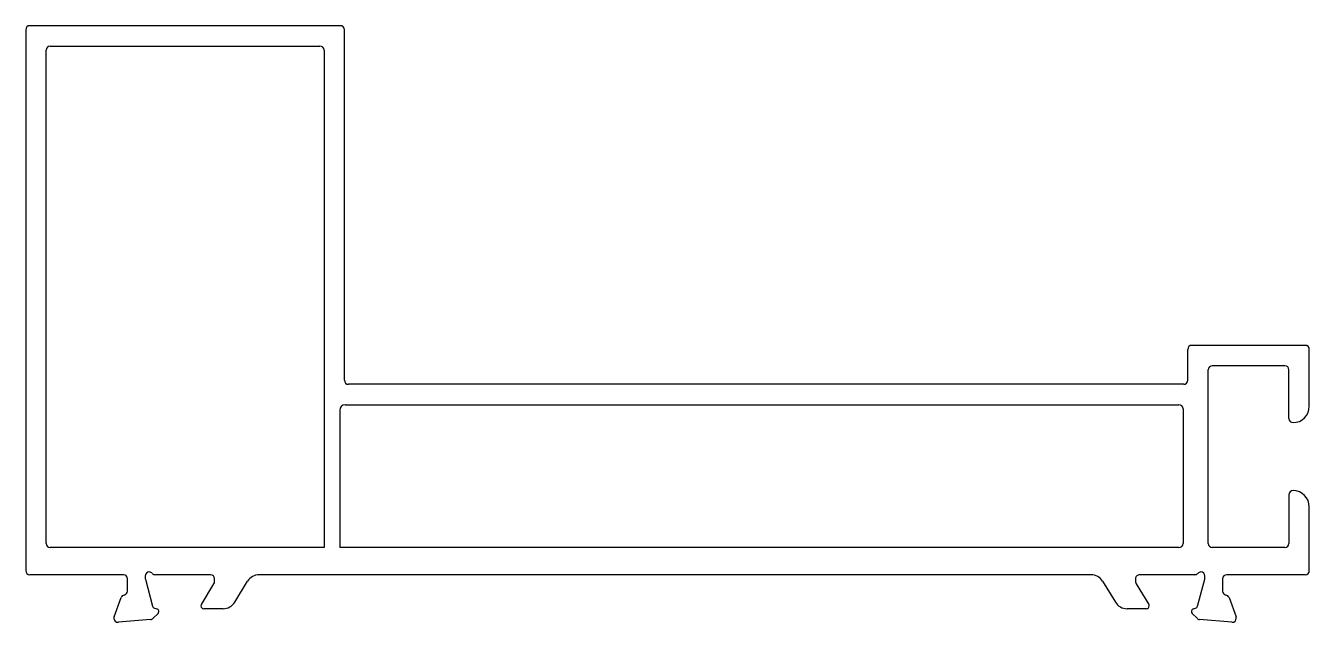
# Model space of a CAD drawing. Extents: x 745 to 839.4, y 561.8 to 605.7.
import ezdxf

# ---------------------------------------------------------------- set-up
doc = ezdxf.new("R2010")
doc.units = 0
doc.layers.get('0').update_dxf_attribs({"linetype": 'CONTINUOUS'})

msp = doc.modelspace()

# ---------------------------------------------------------------- linework, layer by layer
for p, q in [((745.01, 605.397), (745.01, 565.641)), ((768.14, 605.697), (745.31, 605.697)), ((768.44, 579.636), (768.44, 605.397)), ((746.514, 567.639), (746.514, 603.896)), ((746.814, 604.196), (766.638, 604.196)), ((766.938, 603.896), (766.938, 567.339)), ((839.064, 582.201), (830.73, 582.201)), ((830.43, 579.636), (830.43, 581.901)), ((839.364, 577.721), (839.364, 581.901)), ((831.932, 567.641), (831.932, 580.401)), ((837.564, 580.701), (832.232, 580.701)), ((837.864, 576.821), (837.864, 580.401)), ((830.13, 579.336), (768.74, 579.336)), ((768.49, 577.834), (829.78, 577.834)), ((830.08, 577.534), (830.08, 567.639)), ((768.09, 577.434), (768.09, 567.339)), ((838.164, 576.521), (838.164, 576.521)), ((837.864, 571.221), (837.864, 567.641)), ((838.164, 571.521), (838.164, 571.521)), ((839.364, 565.643), (839.364, 570.321)), ((766.938, 567.339), (746.814, 567.339)), ((829.78, 567.339), (768.09, 567.339)), ((837.564, 567.341), (832.232, 567.341)), ((752.195, 565.341), (745.31, 565.341)), ((753.795, 565.243), (753.795, 565.082)), ((758.595, 565.343), (754.543, 565.343)), ((823.318, 565.343), (762.169, 565.343)), ((830.945, 565.343), (826.892, 565.343)), ((831.692, 565.082), (831.692, 565.243)), ((839.064, 565.343), (833.292, 565.343)), ((752.495, 564.143), (752.495, 565.041)), ((753.806, 565.005), (754.337, 563.023)), ((757.925, 563.147), (758.852, 564.666)), ((758.895, 564.822), (758.895, 565.043)), ((760.374, 563.322), (761.316, 564.864)), ((824.172, 564.864), (825.113, 563.322)), ((826.592, 565.043), (826.592, 564.822)), ((826.636, 564.666), (827.563, 563.147)), ((831.151, 563.023), (831.682, 565.005)), ((832.992, 565.043), (832.992, 564.143)), ((751.513, 562.244), (752.027, 563.656)), ((833.46, 563.656), (833.974, 562.244)), ((754.737, 562.501), (754.373, 562.138)), ((754.478, 562.881), (754.647, 562.836)), ((759.521, 562.843), (758.095, 562.843)), ((827.392, 562.843), (825.966, 562.843)), ((831.114, 562.138), (830.75, 562.501)), ((830.84, 562.836), (831.009, 562.881)), ((754.187, 562.051), (751.822, 561.844)), ((833.666, 561.844), (831.3, 562.051))]:
    msp.add_line(p, q)
for centre, radius, start, end in [((745.31, 605.397), 0.3, 90, 180), ((768.14, 605.397), 0.3, 0, 90), ((746.814, 603.896), 0.3, 90, 180), ((766.638, 603.896), 0.3, 0, 90), ((830.73, 581.901), 0.3, 90, 180), ((839.064, 581.901), 0.3, 0, 90), ((832.232, 580.401), 0.3, 90, 180), ((837.564, 580.401), 0.3, 0, 90), ((768.74, 579.636), 0.3, 180, 270), ((830.13, 579.636), 0.3, 270, 0), ((768.49, 577.434), 0.4, 90, 180), ((829.78, 577.534), 0.3, 0, 90), ((838.164, 577.721), 1.2, 270, 0), ((838.164, 576.821), 0.3, 180, 270), ((838.164, 571.221), 0.3, 90, 180), ((838.164, 570.321), 1.2, 0, 90), ((746.814, 567.639), 0.3, 180, 270), ((829.78, 567.639), 0.3, 270, 0), ((832.232, 567.641), 0.3, 180, 270), ((837.564, 567.641), 0.3, 270, 0), ((745.31, 565.641), 0.3, 180, 270), ((752.195, 565.041), 0.3, 0, 90), ((754.095, 565.243), 0.3, 90, 180), ((754.095, 565.243), 0.3, 41.81031, 90), ((754.543, 565.643), 0.3, 221.81031, 270), ((758.595, 565.043), 0.3, 360, 90), ((762.169, 564.343), 1, 90, 148.60449), ((823.318, 564.343), 1, 31.39551, 90), ((826.891, 565.043), 0.299, 89.9014, 180.0986), ((830.945, 565.643), 0.3, 270, 318.18969), ((831.392, 565.243), 0.3, 90, 138.18969), ((831.392, 565.243), 0.3, 360, 90), ((833.292, 565.043), 0.3, 90, 180), ((839.064, 565.643), 0.3, 270, 0), ((754.095, 565.082), 0.3, 180, 195), ((758.595, 564.822), 0.3, 328.60449, 360), ((826.892, 564.822), 0.3, 180, 211.39551), ((831.392, 565.082), 0.3, 345, 360), ((752.309, 563.554), 0.3, 100.90428, 160), ((752.195, 564.143), 0.3, 280.90428, 0), ((759.521, 563.843), 1, 270, 328.60449), ((825.966, 563.843), 1, 211.39551, 270), ((833.292, 564.143), 0.3, 180, 259.09572), ((833.178, 563.554), 0.3, 20, 79.09572), ((754.53, 563.074), 0.2, 195, 255), ((754.595, 562.643), 0.2, 15, 75), ((754.595, 562.643), 0.2, 315, 0), ((754.595, 562.643), 0.2, 360, 15), ((758.095, 563.043), 0.2, 148.60449, 180), ((758.095, 563.043), 0.2, 180, 270), ((827.392, 563.043), 0.2, 270, 360), ((827.392, 563.043), 0.2, 0, 31.39551), ((830.892, 562.643), 0.2, 165, 180), ((830.892, 562.643), 0.2, 180, 225), ((830.892, 562.643), 0.2, 105, 165), ((830.957, 563.074), 0.2, 285, 345), ((751.777, 562.146), 0.281, 159.71969, 180.66397), ((751.795, 562.143), 0.3, 180, 270), ((751.795, 562.143), 0.3, 270, 275), ((754.161, 562.35), 0.3, 275, 315), ((831.326, 562.35), 0.3, 225, 265), ((833.692, 562.143), 0.3, 265, 270), ((833.692, 562.143), 0.3, 270, 360), ((833.711, 562.146), 0.281, 359.33603, 20.28031)]:
    msp.add_arc(centre, radius, start, end)

doc.saveas('drawing.dxf')
